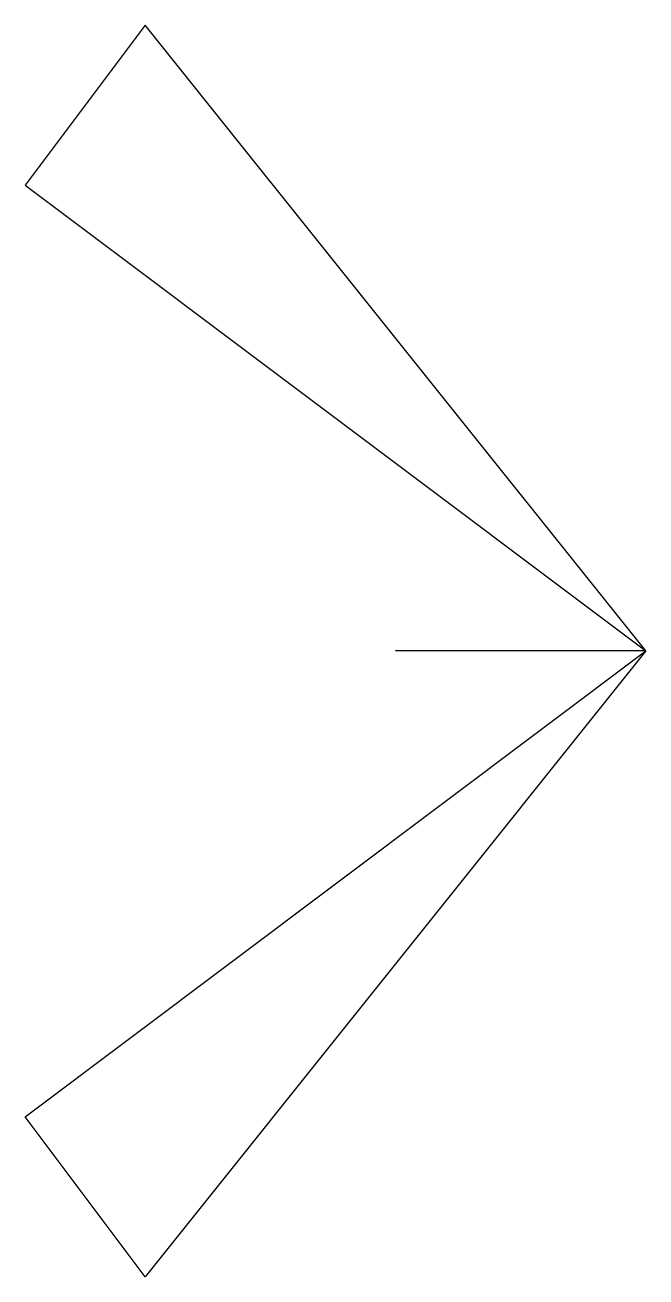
# Model space of a CAD drawing. Extents: x -2.48 to 0, y -2.5 to 2.5.
import ezdxf

# ---------------------------------------------------------------- set-up
doc = ezdxf.new("R2010")
doc.units = 0
doc.header["$LTSCALE"] = 750

msp = doc.modelspace()

# ---------------------------------------------------------------- linework, layer by layer
msp.add_line((0, 0), (-1, 0))
for points in [[(0, 0), (-2, 2.5), (-2.48, 1.86), (0, 0)], [(0, 0), (-2, -2.5), (-2.48, -1.86), (0, 0)]]:
    msp.add_lwpolyline(points)

doc.saveas('drawing.dxf')
